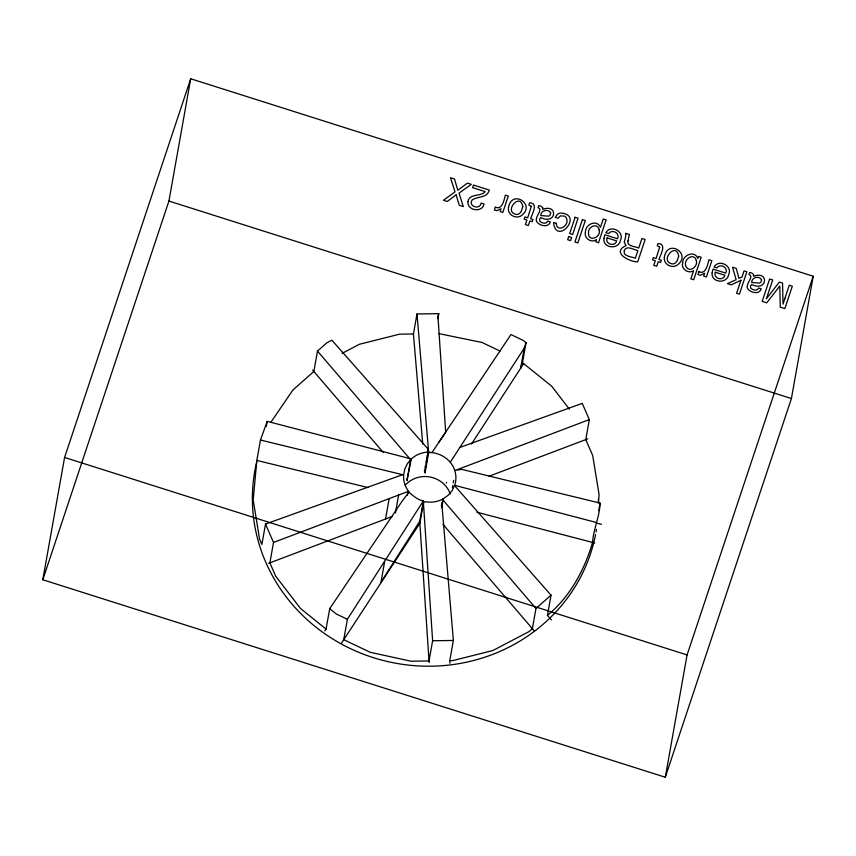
<?xml version="1.0" encoding="UTF-8"?>
<svg xmlns="http://www.w3.org/2000/svg" width="856" height="856" viewBox="0 0 856 856"><rect width="100%" height="100%" fill="white"/><g stroke="black" fill="none" stroke-linecap="round" stroke-linejoin="round"><path stroke-width="1.28" d="M437.887 318.667L438.775 313.66L417 313.981L428.685 452.492L425.122 472.491L424.779 470.265M428.289 452.054A26.258 24.92 10.1 0 0 411.308 458.976L267.211 421.355L260.47 440.027L256.832 460.432L253.194 499.925L259.603 539.269L261.872 544.47L265.51 524.065L403.754 474.267L404.781 469.056L407.392 463.631L410.655 459.758L317.49 351.078L326.778 342.871L331.871 340.196L428.043 449.015L428.289 452.054L424.651 472.459L424.49 470.425M598.398 502.568L599.114 494.875L592.705 455.52L585.761 439.599L589.324 419.601L582.24 403.369L459.854 447.453M589.324 419.601L455.478 470.319L461.898 469.398L600.067 503.114C599.756 516.628 593.39 528.869 592.555 542.426C584.541 569.957 569.839 597.028 547.433 615.368L551.414 619.851M547.433 615.368L551.029 595.177L454.547 485.577L452.15 490.574L448.234 495.228L443.248 498.834L443.076 500.129L535.974 608.488L532.379 628.678L529.168 631.525L492.896 650.517L452.749 660.607L449.775 660.65L449.989 663.207M42.8 579.758L64.585 457.468L190.706 78.763L813.2 276.242L791.415 398.532L665.294 777.237L42.8 579.758L168.921 201.053L190.706 78.763M266.302 426.449L267.211 421.355M265.51 524.065L273.524 542.447L269.886 562.852L275.696 576.184L300.531 608.52L326.072 629.085L324.82 630.936M317.49 351.078L313.852 371.483L292.859 390.058L271.074 421.987M326.072 629.085L329.699 608.68L402.234 501.017L409.093 491.965A26.258 24.92 10.1 0 1 403.625 474.952L260.47 440.027M273.524 542.447L408.077 491.462C412.667 495.239 417.14 499.84 423.356 500.931L347.386 619.273L343.748 639.678L370.231 652.304L411.051 661.217L429.027 660.96L432.622 640.759L423.453 503.093L424.94 501.648A26.258 24.92 10.1 0 0 443.248 498.834L441.728 507.694M422.714 443.986L413.437 333.979L417 313.981M385.521 519.025L389.159 498.631M384.601 561.889L380.963 582.294L419.718 521.336L423.356 500.931M395.44 512.894L398.618 495.046M407.52 480.74L407.017 480.152L410.655 459.758M411.308 458.976L407.017 480.152M407.403 495.282L408.077 491.462M427.593 451.572L428.043 449.015M425.068 467.911L425.518 465.418M425.956 462.914L428.407 449.165M423.453 503.093L419.857 523.284L341.512 643.134M441.332 505.725L443.248 498.834M452.364 487.813L452.813 485.32M453.252 482.816L453.701 480.323M449.775 660.65L453.37 640.459L441.782 503.2M526.044 342.7L524.204 348.221L520.651 368.219L522.492 362.687L526.044 342.7L523.198 340.399L510.968 334.568L432.098 452.396L428.685 452.492C436.977 452.364 445.067 456.088 450.406 462.433A26.258 24.92 10.1 0 1 454.718 485.331L596.118 522.428M598.729 510.615L600.067 503.114M665.294 777.237L687.079 654.947L813.2 276.242M438.775 313.66L437.94 316.164L445.676 432.237L438.882 442.263M450.245 462.272L524.204 348.221M446.211 482.987L446.682 482.27M471.485 444.039L523.637 363.618M535.974 608.488L551.029 595.177M342.09 353.346L359.413 344.273L399.559 334.182L413.437 333.979M489.097 476.225L587.772 438.839M268.591 563.344L392.615 516.339M438.839 333.605L482.078 342.486L500.172 351.12M432.622 640.759L453.37 640.459M596.504 523.112L601.49 524.321M256.832 460.432L367.93 487.535M476.803 512.209L594.749 542.993M168.921 201.053L791.415 398.532M64.585 457.468L687.079 654.947M347.386 619.273L336.301 613.987L329.699 608.68M522.492 362.687L551.778 386.281L569.4 409.221M312.643 370.07L383.37 452.578M442.959 524.364L534.358 630.99M424.94 470.276L425.175 473.143M419.708 521.101L429.134 662.555M424.608 470.554L424.651 472.459M405.241 485.202A26.258 24.92 10.1 0 1 430.236 477.027A26.258 24.92 10.1 0 1 450.288 493.976M595.551 534.583A173.319 164.459 10.1 0 1 390.336 662.159A173.319 164.459 10.1 0 1 256.704 461.951M598.387 498.952A173.319 164.459 10.1 0 1 598.472 502.9M596.482 529.372A173.319 164.459 10.1 0 1 596.043 531.983M542.661 207.708L542.661 209.378C558.401 203.311 556.625 225.385 540.767 217.606L539.537 218.976L539.911 221.34C541.934 223.277 546.374 224.454 547.658 221.116L550.365 221.971C548.418 228.028 539.494 225.877 536.691 221.683C534.048 217.338 543.817 209.303 538.06 207.687L538.734 205.654L540.832 206.018L542.661 207.708M753.58 274.626L753.58 276.285C769.309 270.218 767.543 292.292 751.675 284.524L750.455 285.883L750.83 288.258C752.841 290.184 757.293 291.361 758.577 288.023L761.284 288.879C759.326 294.945 750.412 292.784 747.609 288.59C744.966 284.245 754.735 276.221 748.979 274.594L749.653 272.561L751.739 272.925L753.58 274.626M556.336 223.309C556.539 233.228 569.882 225.931 566.533 218.483A3.734 3.542 10.1 0 0 564.703 216.161L560.434 215.851L558.026 218.248L555.202 217.349L556.988 214.813A6.217 5.896 10.1 0 1 560.455 213.037C584.787 214.289 556.025 246.549 553.522 222.41L556.336 223.309M599.125 229.74C601.436 237.904 587.623 242.537 588.532 232.682C587.933 226.455 597.723 222.453 599.125 229.74M467.943 201.62C466.841 210.555 482.377 213.23 484.047 203.963L481.093 203.032C480.034 210.587 467.376 206.061 472.319 199.823C477.776 196.131 487.246 198.292 489.3 190.053L473.464 185.035L472.598 187.625L485.192 191.616C480.826 197.062 469.313 193.049 467.943 201.62M603.929 238.46C602.549 248.443 618.802 249.995 620.44 240.343C624.784 231.495 610.531 224.272 605.834 232.693L608.68 233.592C611.901 228.68 620.482 233.164 617.518 238.792L604.871 234.779L603.929 238.46M712.139 272.786C710.748 282.769 727.012 284.32 728.649 274.669C732.993 265.82 718.74 258.608 714.043 267.019L716.889 267.917C720.11 263.006 728.681 267.489 725.728 273.118L713.08 269.105L712.139 272.786M696.377 260.845C698.025 266.944 688.952 273.182 685.923 266.377C682.778 259.315 694.366 251.825 696.377 260.845M508.475 207.666C507.458 212.309 511.481 216.536 515.965 216.921A7.479 7.094 10.1 0 0 520.897 215.958C536.915 204.894 511.685 188.438 508.475 207.666M664.374 257.121C663.357 261.765 667.38 265.991 671.864 266.377A7.479 7.094 10.1 0 0 676.786 265.414C692.804 254.35 667.584 237.893 664.374 257.121M585.44 232.04C583.685 238.139 591.41 243.489 596.45 239.626L595.733 241.788L598.547 242.687L606.134 219.917L603.234 218.997L600.452 227.343C596.996 219.018 585.322 224.186 585.44 232.04M682.649 262.888C680.82 268.955 688.492 274.262 693.585 270.721L690.878 278.853L693.692 279.752L701.182 257.271L698.507 256.425L697.811 258.512C694.74 249.92 682.596 254.992 682.649 262.888M550.686 213.155L549.766 215.541L548.461 216.161L540.757 215.573C540.596 210.287 548.803 208.329 550.686 213.155M761.594 280.072L760.684 282.459L759.368 283.069L751.675 282.48C751.515 277.194 759.721 275.236 761.594 280.072M531.309 206.392L527.671 217.809L524.921 216.932L524.172 219.179L526.922 220.046L525.402 224.604L528.334 225.535L529.853 220.976L532.197 221.715L532.935 219.478L530.602 218.74C531.854 214.332 538.959 203 529.607 202.84L528.89 205.012L531.309 206.392M659.687 247.117L656.049 258.533L653.288 257.656L652.55 259.903L655.3 260.77L653.781 265.328L656.713 266.259L658.232 261.701L660.575 262.45L661.313 260.203L658.981 259.464C660.222 255.056 667.338 243.725 657.986 243.575L657.269 245.736L659.687 247.117M607.129 237.904C604.614 244.121 614.961 247.309 616.716 240.943L607.129 237.904M715.327 272.229C712.823 278.446 723.16 281.635 724.914 275.268L715.327 272.229M627.951 240.953C626.624 246.731 635.676 246.228 638.737 248.079L641.936 238.482L645.146 239.498L637.688 261.893C629.567 262.022 610.927 252.295 626.057 245.608L624.27 242.237L625.897 235.464L625.49 233.26L629.417 234.512L627.951 240.953M522.781 206.713L521.154 211.625L519.538 213.454A4.141 3.927 10.1 0 1 516.307 214.428C502.964 211.871 520.469 191.466 522.781 206.713M678.68 256.169L677.043 261.08L675.427 262.91A4.141 3.927 10.1 0 1 672.206 263.883C658.853 261.326 676.368 240.921 678.68 256.169M624.292 250.648C622.622 256.704 632.092 256.511 635.345 258.266L637.891 250.615C634.2 250.038 626.346 244.709 624.292 250.648M784.856 298.434L783.047 304.137L782.545 283.079L779.367 282.073L766.323 298.83L772.679 279.955L769.64 278.992L762.182 301.387L766.719 302.831L779.784 286.032L780.276 307.133L784.866 308.588L792.324 286.182L789.264 285.219L784.856 298.434M495.314 207.141L494.351 210.03L496.983 210.63L501.028 208.714L500.086 211.528L502.836 212.406L508.282 196.078L505.372 195.157C504.163 199.501 502.333 210.555 495.314 207.141M568.684 236.566L567.646 239.68L570.599 240.611L571.637 237.497L568.684 236.566M575.104 217.274L569.689 233.528L572.643 234.469L578.057 218.216L575.104 217.274M582.401 219.596L574.943 241.991L577.843 242.911L585.301 220.516L582.401 219.596M698.903 271.716L697.929 274.615L700.561 275.215L704.606 273.299L703.664 276.114L706.425 276.991L711.86 260.663L708.961 259.743C707.752 264.087 705.911 275.14 698.903 271.716M740.943 280.276L736.609 293.276L739.391 294.164L746.86 271.759L744.067 270.881L742.024 277.012L738.889 278.339L736.256 268.399L732.554 267.222L736.128 279.655L727.482 283.668L731.185 284.845L740.943 280.276M456.109 194.815L447.26 201.481L443.44 200.272L455.028 191.872L450.513 177.748L454.493 179.011L457.81 190.246L467.43 183.12L471.303 184.35L458.998 193.135L463.31 206.574L459.298 205.301L456.109 194.815"/></g></svg>
